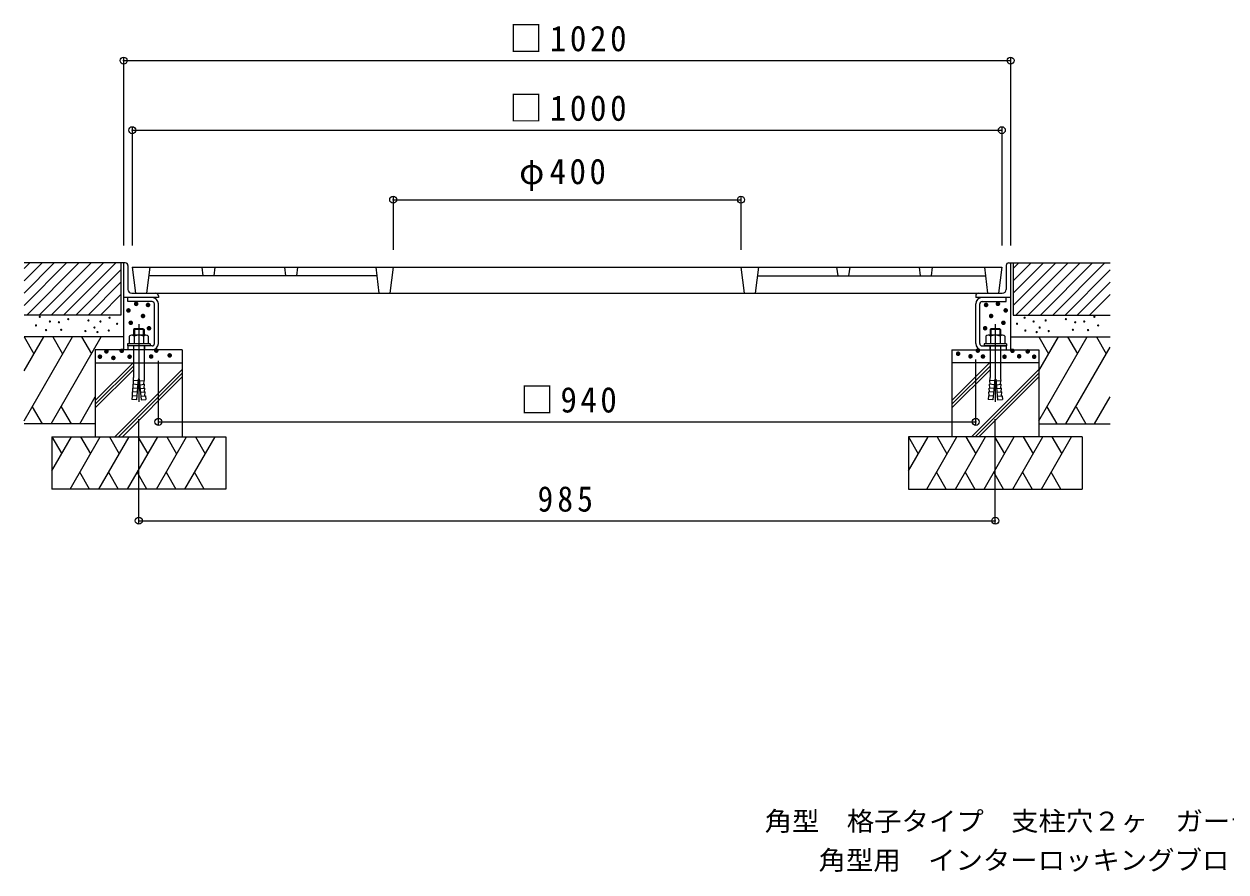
# Model space of a CAD drawing. Units: millimetres at full size, sheet at 1:10; details may follow other scales. Extents: x -1665 to 1823, y -1367 to 1080.
# Drawn here: x -1665 to -283, y -1367 to -392 of the extents above; entities that cross this region are included whole.
import ezdxf
from ezdxf.enums import TextEntityAlignment as Align

# ---------------------------------------------------------------- set-up
doc = ezdxf.new("R2010")
doc.units = ezdxf.units.MM
doc.header["$LTSCALE"] = 10
doc.header["$PDMODE"] = 32
doc.header["$PDSIZE"] = 8
doc.linetypes.add('CHAIN2', pattern=[12, 9, -1, 1, -1])
doc.linetypes.add('DASHED3', pattern=[4, 3, -1])
for name, color, linetype, lineweight in [('0-0_通り芯', 3, 'Continuous', 9), ('0-1_躯体', 2, 'Continuous', 9), ('0-3_建具', 6, 'Continuous', 9), ('0-4_その他', 6, 'Continuous', 9), ('0-6_ハッチ', 6, 'Continuous', 9)]:
    doc.layers.add(name, color=color, linetype=linetype, lineweight=lineweight)
doc.layers.add('F-5_F-5ﾚｲﾔ', color=7, linetype='Continuous')
doc.styles.add('ＭＳ ゴシック', font='')
doc.styles.get('ＭＳ ゴシック').set_extended_font_data('MS Gothic')

msp = doc.modelspace()

# ---------------------------------------------------------------- linework, layer by layer
at = {"layer": '0-0_通り芯'}
for p, q in [((-1540.57, -671.74), (-1536.89, -701.74)), ((-1540.57, -671.74), (-540.57, -671.74)), ((-1520.57, -671.74), (-1524.25, -701.74)), ((-1460.57, -671.74), (-1459.34, -681.74)), ((-1445.57, -671.74), (-1446.8, -681.74)), ((-1365.57, -671.74), (-1364.34, -681.74)), ((-1350.57, -671.74), (-1351.8, -681.74)), ((-1260.57, -671.74), (-1256.89, -701.74)), ((-1240.57, -671.74), (-1244.25, -701.74)), ((-840.57, -671.74), (-836.89, -701.74)), ((-820.57, -671.74), (-824.25, -701.74)), ((-730.57, -671.74), (-729.34, -681.74)), ((-715.57, -671.74), (-716.8, -681.74)), ((-635.57, -671.74), (-634.34, -681.74)), ((-620.57, -671.74), (-621.8, -681.74)), ((-560.57, -671.74), (-556.89, -701.74)), ((-540.57, -671.74), (-544.25, -701.74)), ((-1259.34, -681.74), (-1521.8, -681.74)), ((-821.8, -681.74), (-559.34, -681.74)), ((-1536.89, -701.74), (-544.25, -701.74))]:
    msp.add_line(p, q, dxfattribs=at)
at = {"layer": '0-1_躯体'}
for p, q in [((-1550.57, -666.74), (-1550.57, -706.74)), ((-1548.57, -666.74), (-1550.57, -666.74)), ((-1545.57, -669.74), (-1545.57, -697.24)), ((-535.57, -669.74), (-535.57, -697.24)), ((-532.57, -666.74), (-530.57, -666.74)), ((-530.57, -666.74), (-530.57, -706.74)), ((-1541.07, -701.74), (-1513.57, -701.74)), ((-1510.57, -704.74), (-1510.57, -706.74)), ((-570.57, -704.74), (-570.57, -706.74)), ((-567.66, -701.74), (-540.07, -701.74)), ((-1545.57, -711.24), (-1545.57, -706.74)), ((-1517.82, -711.24), (-1545.57, -711.24)), ((-1515.07, -759.49), (-1515.07, -713.99)), ((-1510.57, -759.49), (-1510.57, -713.99)), ((-530.57, -706.74), (-570.57, -706.74)), ((-570.57, -759.49), (-570.57, -713.99)), ((-566.07, -759.49), (-566.07, -713.99)), ((-563.32, -711.24), (-535.57, -711.24)), ((-535.57, -711.24), (-535.57, -706.74)), ((-530.57, -706.74), (-530.57, -766.74)), ((-1538.12, -742.58), (-1539.07, -743.53)), ((-1527.07, -743.53), (-1539.07, -743.53)), ((-1539.07, -743.53), (-1539.07, -749.94)), ((-1538.12, -742.58), (-1538.12, -749.94)), ((-1528.02, -742.58), (-1538.12, -742.58)), ((-1528.02, -742.58), (-1528.02, -749.94)), ((-1528.02, -742.58), (-1527.07, -743.53)), ((-1527.07, -743.53), (-1527.07, -749.94)), ((-553.12, -742.58), (-554.07, -743.53)), ((-542.07, -743.53), (-554.07, -743.53)), ((-554.07, -743.53), (-554.07, -749.94)), ((-553.12, -742.58), (-553.12, -749.94)), ((-543.02, -742.58), (-553.12, -742.58)), ((-543.02, -742.58), (-543.02, -749.94)), ((-543.02, -742.58), (-542.07, -743.53)), ((-542.07, -743.53), (-542.07, -749.94)), ((-1520.07, -759.94), (-1546.07, -759.94)), ((-1546.07, -759.94), (-1546.07, -762.24)), ((-1544.02, -751.06), (-1544.02, -759.94)), ((-1524.86, -749.94), (-1541.28, -749.94)), ((-1538.53, -751.06), (-1538.53, -759.94)), ((-1527.6, -751.06), (-1527.6, -759.94)), ((-1522.12, -751.06), (-1522.12, -759.94)), ((-1520.07, -759.94), (-1520.07, -762.24)), ((-535.07, -759.94), (-561.07, -759.94)), ((-561.07, -759.94), (-561.07, -762.24)), ((-559.02, -751.06), (-559.02, -759.94)), ((-539.86, -749.94), (-556.28, -749.94)), ((-553.53, -751.06), (-553.53, -759.94)), ((-542.6, -751.06), (-542.6, -759.94)), ((-537.12, -751.06), (-537.12, -759.94)), ((-535.07, -759.94), (-535.07, -762.24)), ((-1520.07, -762.24), (-1546.07, -762.24)), ((-1517.82, -762.24), (-1545.57, -762.24)), ((-1545.57, -762.24), (-1545.57, -766.74)), ((-1517.82, -766.74), (-1545.57, -766.74)), ((-1539.07, -762.24), (-1539.07, -798.41)), ((-1527.07, -762.24), (-1527.07, -798.41)), ((-563.32, -762.24), (-535.57, -762.24)), ((-563.32, -766.74), (-535.57, -766.74)), ((-535.07, -762.24), (-561.07, -762.24)), ((-554.07, -762.24), (-554.07, -798.41)), ((-542.07, -762.24), (-542.07, -798.41)), ((-535.57, -762.24), (-535.57, -766.74)), ((-1532.47, -800.44), (-1533.67, -800.44)), ((-547.47, -800.44), (-548.67, -800.44)), ((-1534.99, -815.58), (-1540.37, -815.11)), ((-1540.16, -819.55), (-1540.37, -815.11)), ((-1534.61, -811.2), (-1539.99, -810.73)), ((-1539.78, -815.16), (-1539.99, -810.73)), ((-1534.23, -806.81), (-1539.61, -806.34)), ((-1539.39, -810.78), (-1539.61, -806.34)), ((-1533.84, -802.43), (-1539.22, -801.96)), ((-1539.01, -806.4), (-1539.22, -801.96)), ((-1532.3, -802.43), (-1526.92, -801.96)), ((-1531.91, -806.81), (-1526.53, -806.34)), ((-1531.53, -811.2), (-1526.15, -810.73)), ((-1531.15, -815.58), (-1525.77, -815.11)), ((-1527.13, -806.4), (-1526.92, -801.96)), ((-1526.75, -810.78), (-1526.53, -806.34)), ((-1526.36, -815.16), (-1526.15, -810.73)), ((-1525.98, -819.55), (-1525.77, -815.11)), ((-549.99, -815.58), (-555.37, -815.11)), ((-555.16, -819.54), (-555.37, -815.11)), ((-549.61, -811.2), (-554.99, -810.73)), ((-554.77, -815.16), (-554.99, -810.73)), ((-549.23, -806.81), (-554.61, -806.34)), ((-554.39, -810.78), (-554.61, -806.34)), ((-548.84, -802.43), (-554.22, -801.96)), ((-554.01, -806.4), (-554.22, -801.96)), ((-547.29, -802.43), (-541.91, -801.96)), ((-546.91, -806.81), (-541.53, -806.34)), ((-546.53, -811.2), (-541.15, -810.73)), ((-546.14, -815.58), (-540.76, -815.11)), ((-542.13, -806.4), (-541.91, -801.96)), ((-541.75, -810.78), (-541.53, -806.34)), ((-541.36, -815.16), (-541.15, -810.73)), ((-540.98, -819.54), (-540.76, -815.11)), ((-1540.76, -819.49), (-1541.14, -823.88)), ((-1535.38, -819.96), (-1540.76, -819.49)), ((-1530.76, -819.96), (-1525.38, -819.49)), ((-1525.38, -819.49), (-1525, -823.88)), ((-555.76, -819.49), (-556.14, -823.88)), ((-550.38, -819.96), (-555.76, -819.49)), ((-545.76, -819.96), (-540.38, -819.49)), ((-540.38, -819.49), (-540, -823.88))]:
    msp.add_line(p, q, dxfattribs=at)
at = {"layer": '0-1_躯体', "linetype": 'CHAIN2'}
for p, q in [((-1533.07, -737.16), (-1533.07, -826.44)), ((-548.07, -737.16), (-548.07, -826.44)), ((-1533.07, -756.4), (-1533.07, -770.62)), ((-1533.07, -756.4), (-1533.07, -770.62)), ((-1533.07, -756.4), (-1533.07, -770.62)), ((-1533.07, -756.4), (-1533.07, -770.62)), ((-548.07, -756.4), (-548.07, -770.62)), ((-548.07, -756.4), (-548.07, -770.62)), ((-548.07, -756.4), (-548.07, -770.62))]:
    msp.add_line(p, q, dxfattribs=at)
at = {"layer": '0-1_躯体', "linetype": 'DASHED3'}
for p, q in [((-1526.57, -762.24), (-1526.57, -766.74)), ((-1526.57, -762.24), (-1526.57, -766.74)), ((-554.57, -762.24), (-554.57, -766.74))]:
    msp.add_line(p, q, dxfattribs=at)
at = {"layer": '0-1_躯体'}
for points in [[(-1510.57, -706.74), (-1549.92, -706.74), (-1550.57, -706.74), (-1550.57, -766.74)], [(-1533.67, -800.44), (-1535.76, -824.35), (-1541.14, -823.88)], [(-1532.47, -800.44), (-1530.38, -824.35), (-1525, -823.88)], [(-548.67, -800.44), (-550.76, -824.35), (-556.14, -823.88)], [(-547.47, -800.44), (-545.38, -824.35), (-540, -823.88)]]:
    msp.add_lwpolyline(points, dxfattribs=at)
for centre, radius, start, end in [((-1548.57, -669.74), 3, 0, 90), ((-532.57, -669.74), 3, 90, 180), ((-1541.07, -697.24), 4.5, 180, 270), ((-1513.57, -704.74), 3, 0, 90), ((-567.57, -704.74), 3, 90, 180), ((-540.07, -697.24), 4.5, 270, 0), ((-1517.82, -713.99), 7.25, 0, 90), ((-1517.82, -713.99), 2.75, 0, 90), ((-563.32, -713.99), 7.25, 90, 180), ((-563.32, -713.99), 2.75, 90, 180), ((-1541.28, -753.84), 3.9, 45.36182, 134.6387), ((-1533.07, -763.77), 13.83, 66.7197, 113.2802), ((-1524.86, -753.84), 3.9, 45.36104, 134.6387), ((-1517.82, -759.49), 2.75, 270, 0), ((-1517.82, -759.49), 7.25, 270, 0), ((-563.32, -759.49), 7.25, 180, 270), ((-563.32, -759.49), 2.75, 180, 270), ((-556.28, -753.84), 3.9, 45.36182, 134.6387), ((-548.07, -763.77), 13.83, 66.7197, 113.2802), ((-539.86, -753.84), 3.9, 45.36104, 134.6387), ((-1581.54, -798.35), 42.47, 355.12158, 359.91591), ((-1484.6, -798.35), 42.47, 180.08409, 184.87842), ((-596.53, -798.35), 42.47, 355.12158, 359.91591), ((-499.6, -798.35), 42.47, 180.08409, 184.87842)]:
    msp.add_arc(centre, radius, start, end, dxfattribs=at)
at = {"layer": '0-3_建具'}
for p, q in [((-1665.05, -751.74), (-1653.72, -771.35)), ((-1665.05, -790.97), (-1642.4, -751.74)), ((-1665.05, -848.29), (-1609.3, -751.74)), ((-1633.94, -851.74), (-1576.21, -751.74)), ((-1631.95, -751.74), (-1620.63, -771.35)), ((-1598.86, -751.74), (-1587.53, -771.35)), ((-498.07, -751.74), (-486.74, -771.35)), ((-498.07, -790.97), (-475.42, -751.74)), ((-498.07, -848.29), (-442.32, -751.74)), ((-464.97, -751.74), (-453.65, -771.35)), ((-431.88, -751.74), (-420.56, -771.35)), ((-466.96, -851.74), (-416.09, -763.62)), ((-1583.07, -825.08), (-1539.73, -781.74)), ((-1583.07, -829.32), (-1539.07, -785.32)), ((-598.07, -825.08), (-554.73, -781.74)), ((-598.07, -829.32), (-554.07, -785.32)), ((-1583.07, -833.56), (-1539.07, -789.56)), ((-1560.49, -866.74), (-1483.07, -789.31)), ((-1556.25, -866.74), (-1483.07, -793.56)), ((-1552.01, -866.74), (-1483.07, -797.8)), ((-598.07, -833.56), (-554.07, -789.56)), ((-575.49, -866.74), (-498.07, -789.31)), ((-571.25, -866.74), (-498.07, -793.56)), ((-567.01, -866.74), (-498.07, -797.8)), ((-1600.85, -851.74), (-1583.07, -820.94)), ((-433.87, -851.74), (-416.09, -820.94)), ((-1643.97, -851.74), (-1655.31, -832.08)), ((-1622.22, -832.08), (-1610.87, -851.74)), ((-476.99, -851.74), (-488.33, -832.08)), ((-455.24, -832.08), (-443.89, -851.74)), ((-1633.07, -866.74), (-1621.74, -886.35)), ((-1633.07, -905.97), (-1610.42, -866.74)), ((-1611.97, -926.74), (-1577.32, -866.74)), ((-1599.98, -866.74), (-1588.65, -886.35)), ((-1578.87, -926.74), (-1544.23, -866.74)), ((-1566.88, -866.74), (-1555.56, -886.35)), ((-1546, -926.74), (-1511.36, -866.74)), ((-1534.01, -866.74), (-1522.68, -886.35)), ((-1512.91, -926.74), (-1478.26, -866.74)), ((-1500.91, -866.74), (-1489.59, -886.35)), ((-1480.03, -926.74), (-1445.39, -866.74)), ((-1468.04, -866.74), (-1456.72, -886.35)), ((-648.07, -866.74), (-636.74, -886.35)), ((-648.07, -905.97), (-625.42, -866.74)), ((-626.96, -926.74), (-592.32, -866.74)), ((-614.97, -866.74), (-603.65, -886.35)), ((-593.87, -926.74), (-559.23, -866.74)), ((-581.88, -866.74), (-570.56, -886.35)), ((-561, -926.74), (-526.36, -866.74)), ((-549.01, -866.74), (-537.68, -886.35)), ((-527.9, -926.74), (-493.26, -866.74)), ((-515.91, -866.74), (-504.59, -886.35)), ((-495.03, -926.74), (-460.39, -866.74)), ((-483.04, -866.74), (-471.72, -886.35)), ((-1589.72, -926.74), (-1600.84, -907.47)), ((-1567.75, -907.47), (-1556.62, -926.74)), ((-1523.75, -926.74), (-1534.87, -907.47)), ((-1501.78, -907.47), (-1490.65, -926.74)), ((-1457.78, -926.74), (-1468.91, -907.47)), ((-604.71, -926.74), (-615.84, -907.47)), ((-582.75, -907.47), (-571.62, -926.74)), ((-538.75, -926.74), (-549.87, -907.47)), ((-516.78, -907.47), (-505.65, -926.74)), ((-472.78, -926.74), (-483.91, -907.47))]:
    msp.add_line(p, q, dxfattribs=at)
at = {"layer": '0-4_その他', "color": 7}
for p, q in [((-1550.57, -431.25), (-1550.57, -646.74)), ((-1550.57, -434.25), (-530.57, -434.25)), ((-530.57, -431.25), (-530.57, -646.74)), ((-1540.57, -511.25), (-1540.57, -646.74)), ((-540.57, -511.25), (-540.57, -646.74)), ((-1540.57, -514.25), (-540.57, -514.25)), ((-1240.57, -591.25), (-1240.57, -651.74)), ((-1240.57, -594.25), (-840.57, -594.25)), ((-840.57, -591.25), (-840.57, -651.74)), ((-1510.57, -852.54), (-1510.57, -779.49)), ((-570.57, -852.54), (-570.57, -777.72)), ((-1533.07, -966.16), (-1533.07, -846.44)), ((-1510.57, -849.54), (-570.57, -849.54)), ((-548.07, -966.16), (-548.07, -846.44)), ((-1533.07, -963.16), (-548.07, -963.16))]:
    msp.add_line(p, q, dxfattribs=at)
for p in [(-1550.57, -434.25), (-530.57, -434.25), (-1540.57, -514.25), (-540.57, -514.25), (-1240.57, -594.25), (-840.57, -594.25), (-1510.57, -849.54), (-570.57, -849.54), (-1533.07, -963.16), (-548.07, -963.16)]:
    msp.add_point(p, dxfattribs=at)
at = {"layer": '0-6_ハッチ'}
for p, q in [((-1550.57, -666.74), (-1665.05, -666.74)), ((-1665.05, -673.26), (-1658.53, -666.74)), ((-1665.05, -715.68), (-1616.1, -666.74)), ((-1665.05, -687.4), (-1644.39, -666.74)), ((-1665.05, -701.54), (-1630.24, -666.74)), ((-1661.96, -726.74), (-1601.96, -666.74)), ((-1647.82, -726.74), (-1587.82, -666.74)), ((-1633.68, -726.74), (-1573.68, -666.74)), ((-1619.53, -726.74), (-1559.53, -666.74)), ((-1605.39, -726.74), (-1553.57, -674.92)), ((-1553.57, -666.74), (-1553.57, -726.74)), ((-530.57, -666.74), (-416.09, -666.74)), ((-527.57, -673.26), (-521.05, -666.74)), ((-527.57, -715.68), (-478.62, -666.74)), ((-527.57, -687.4), (-506.91, -666.74)), ((-527.57, -701.54), (-492.77, -666.74)), ((-527.57, -666.74), (-527.57, -726.74)), ((-524.48, -726.74), (-464.48, -666.74)), ((-510.34, -726.74), (-450.34, -666.74)), ((-496.2, -726.74), (-436.2, -666.74)), ((-482.05, -726.74), (-422.05, -666.74)), ((-467.91, -726.74), (-416.09, -674.92)), ((-1591.25, -726.74), (-1553.57, -689.06)), ((-453.77, -726.74), (-416.09, -689.06)), ((-1577.11, -726.74), (-1553.57, -703.2)), ((-439.63, -726.74), (-416.09, -703.2)), ((-1553.57, -726.74), (-1665.05, -726.74)), ((-527.57, -726.74), (-416.09, -726.74)), ((-1550.57, -751.74), (-1665.05, -751.74)), ((-530.57, -751.74), (-416.09, -751.74)), ((-1483.07, -766.74), (-1483.07, -866.74)), ((-598.07, -766.74), (-598.07, -866.74)), ((-1583.07, -781.74), (-1483.07, -781.74)), ((-498.07, -781.74), (-598.07, -781.74)), ((-1583.07, -851.74), (-1665.05, -851.74)), ((-498.07, -851.74), (-416.09, -851.74)), ((-1633.07, -866.74), (-1633.07, -926.74)), ((-448.07, -866.74), (-448.07, -926.74)), ((-648.07, -926.74), (-448.07, -926.74))]:
    msp.add_line(p, q, dxfattribs=at)
for points in [[(-1483.07, -766.74), (-1583.07, -766.74), (-1583.07, -866.74)], [(-598.07, -766.74), (-498.07, -766.74), (-498.07, -866.74)], [(-1633.07, -866.74), (-1433.07, -866.74), (-1433.07, -926.74), (-1633.07, -926.74)], [(-448.07, -866.74), (-648.07, -866.74), (-648.07, -926.74)]]:
    msp.add_lwpolyline(points, dxfattribs=at)

# ---------------------------------------------------------------- texts
at = {"layer": '0-4_その他', "style": 'ＭＳ ゴシック'}
for height, p in [(18.33, (-1548.58, -728.9)), (18.33, (-1534.96, -730.15)), (18.33, (-571.18, -730.15)), (18.33, (-557.56, -728.9)), (9.16, (-1653.2, -736.42)), (9.16, (-1620.47, -739.03)), (9.16, (-1597.24, -740.58)), (9.16, (-1572.97, -737.44)), (18.33, (-1557.51, -736.42)), (18.33, (-1540.75, -742.84)), (18.33, (-565.39, -742.84)), (18.33, (-548.63, -736.42)), (9.16, (-520.67, -737.44)), (9.16, (-496.4, -740.58)), (9.16, (-473.17, -739.03)), (9.16, (-440.43, -736.42)), (9.16, (-1657.57, -746.3)), (9.16, (-1645.96, -751.66)), (9.16, (-1641.6, -741.78)), (9.16, (-1631.18, -742.65)), (9.16, (-1628.57, -751.34)), (9.16, (-1600.72, -752.8)), (9.16, (-1590.35, -748.73)), (9.16, (-1586.87, -753.94)), (9.16, (-1583.4, -741.78)), (9.16, (-1573.84, -752.2)), (9.16, (-1564.28, -744.39)), (18.33, (-1554.85, -750.67)), (18.33, (-1533.86, -756.93)), (18.33, (-572.28, -756.93)), (18.33, (-551.29, -750.67)), (9.16, (-529.35, -744.39)), (9.16, (-519.8, -752.2)), (9.16, (-510.24, -741.78)), (9.16, (-506.77, -753.94)), (9.16, (-503.29, -748.73)), (9.16, (-492.92, -752.8)), (9.16, (-465.07, -751.34)), (9.16, (-462.46, -742.65)), (9.16, (-452.04, -741.78)), (9.16, (-447.67, -751.66)), (9.16, (-436.07, -746.3)), (18.33, (-1590.26, -789.62)), (18.33, (-1582.83, -783.5)), (18.33, (-1574.81, -791.01)), (18.33, (-1565.23, -782.84)), (18.33, (-1556.16, -789.62)), (18.33, (-1531.35, -789.4)), (18.33, (-1525.45, -782.62)), (18.33, (-1510.05, -788.12)), (18.33, (-603.36, -786.16)), (18.33, (-589.15, -789.19)), (18.33, (-580.69, -782.62)), (18.33, (-574.79, -789.4)), (18.33, (-549.98, -789.62)), (18.33, (-540.91, -782.84)), (18.33, (-533.15, -789.18)), (18.33, (-523.31, -783.5)), (18.33, (-515.88, -789.62))]:
    msp.add_text('・', height=height, dxfattribs=at).set_placement(p, align=Align.BOTTOM_LEFT)
at = {"layer": '0-4_その他', "color": 2, "char_height": 29.33, "attachment_point": 7, "style": 'ＭＳ ゴシック'}
for s, insert in [('\\T1.22;\\W0.95;□1020', (-1106.82, -424.25)), ('\\T1.22;\\W0.95;□1000', (-1106.82, -504.25)), ('\\T1.21;\\W0.95;φ400', (-1095.57, -584.25)), ('\\T1.21;\\W0.95;□940', (-1094.17, -839.54)), ('\\T1.27;\\W0.9;985', (-1074.47, -953.16))]:
    msp.add_mtext(s, dxfattribs=dict(at, insert=insert))
at = {"layer": 'F-5_F-5ﾚｲﾔ', "style": 'ＭＳ ゴシック', "width": 1.05}
for s, p in [('角型\u3000格子タイプ\u3000支柱穴２ヶ\u3000ガーデングレート\u3000ＲＧＫ－２－１０００×４００', (-813.34, -1326.12)), ('角型用\u3000インターロッキングブロック用\u3000スチール製受枠\u3000ＳＨ－Ｅ－１０００', (-751.34, -1370.95))]:
    msp.add_text(s, height=21.99, dxfattribs=at).set_placement(p, align=Align.BOTTOM_LEFT)

doc.saveas('drawing.dxf')
